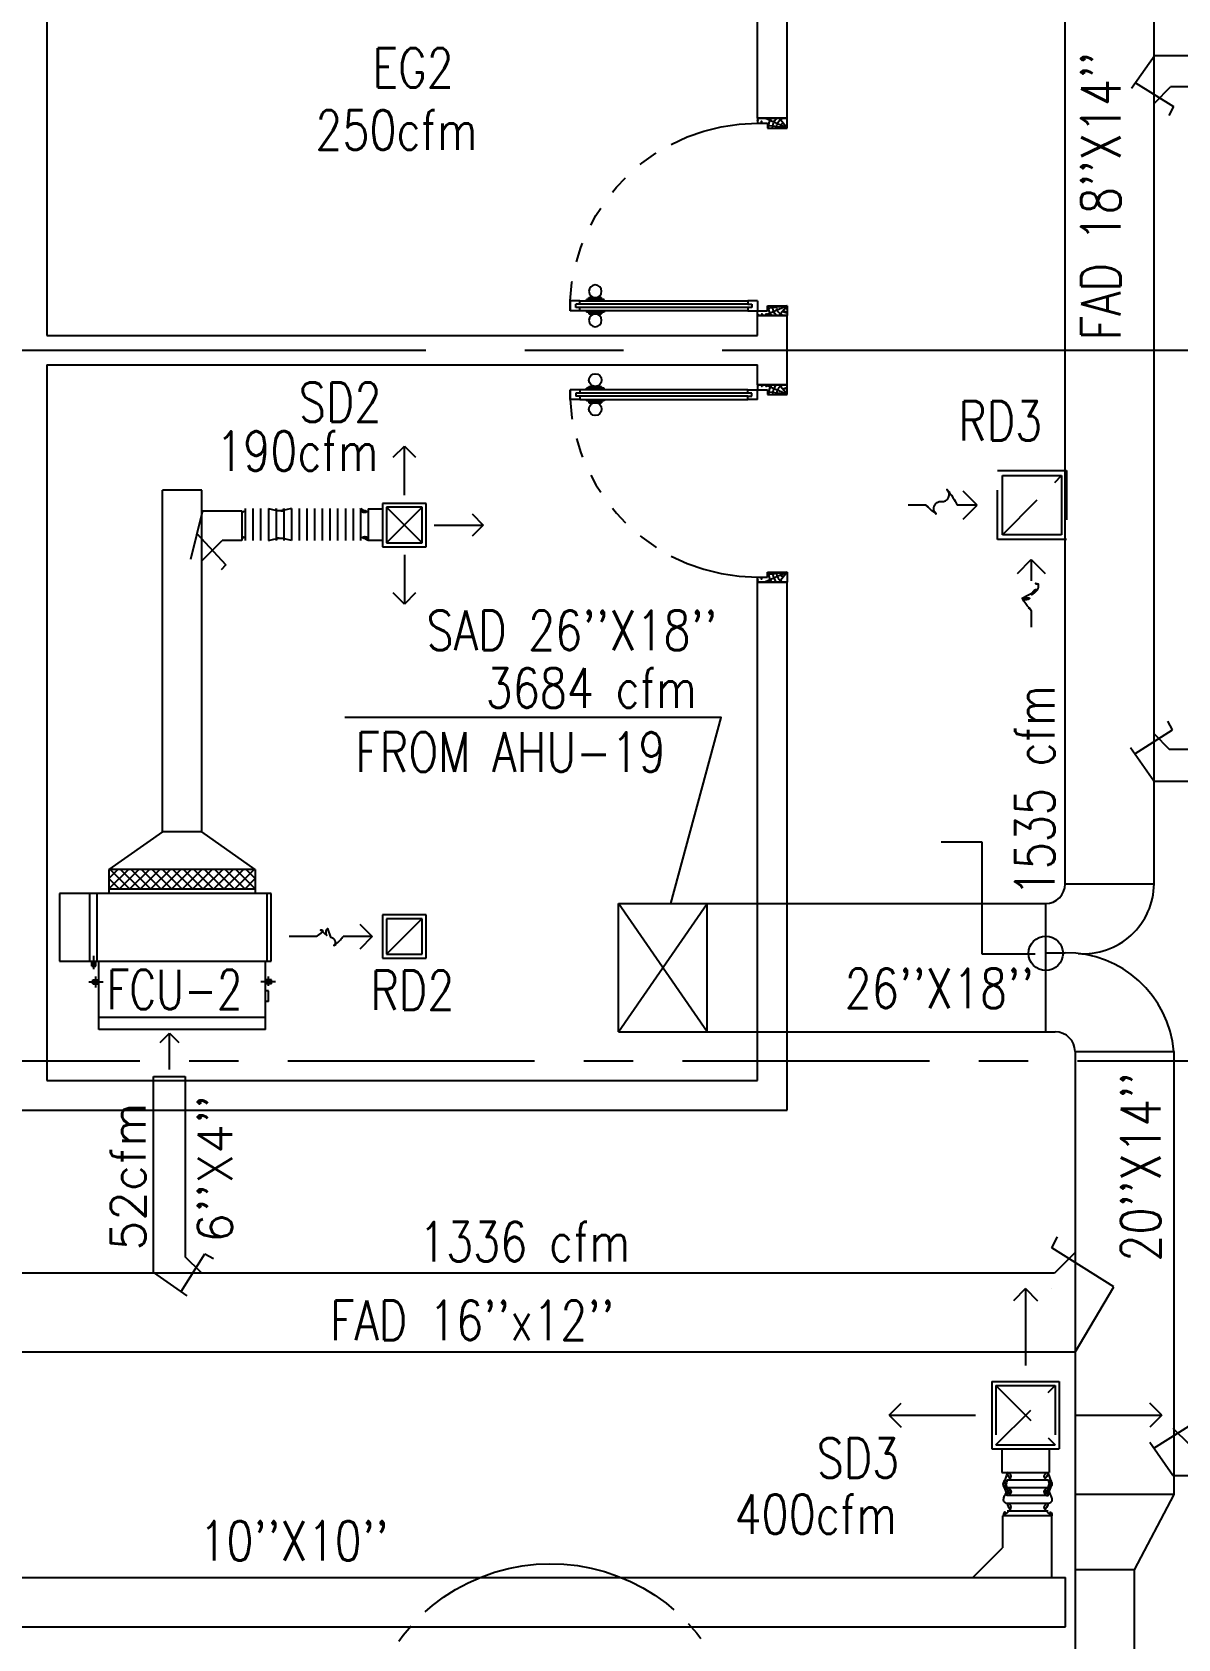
# Model space of a CAD drawing. Extents: x 417866200 to 417866302, y 43498034 to 43498122.
# Drawn here: x 417866229.09 to 417866234.89, y 43498078.33 to 43498086.47 of the extents above; entities that cross this region are included whole.
import ezdxf

# ---------------------------------------------------------------- set-up
doc = ezdxf.new("R2010")
doc.units = 0
doc.header["$MEASUREMENT"] = 0
for name, pattern in [('CENTER', [2, 1.25, -0.25, 0.25, -0.25]), ('CENTERX2', [4, 2.5, -0.5, 0.5, -0.5]), ('HIDDEN', [0.375, 0.25, -0.125])]:
    doc.linetypes.add(name, pattern=pattern)
doc.layers.get('0').update_dxf_attribs({"linetype": 'CONTINUOUS'})
for name, color, linetype in [('AXES', 11, 'CENTERX2'), ('AXES1', 11, 'CENTER'), ('DOOR', 9, 'CONTINUOUS'), ('DUCT', 6, 'CONTINUOUS'), ('FCU', 6, 'CONTINUOUS'), ('M-AC-FLEX', 7, 'CONTINUOUS'), ('M-EGU.', 2, 'CONTINUOUS'), ('M-TEXT', 2, 'CONTINUOUS'), ('TEXT-A', 2, 'CONTINUOUS'), ('WALL', 9, 'CONTINUOUS')]:
    doc.layers.add(name, color=color, linetype=linetype)
doc.styles.add('ROMANS', font='ROMANS.shx', dxfattribs={"width": 0.6})

# ---------------------------------------------------------------- blocks, each defined once
blk = doc.blocks.new('DOOR-10')
at = {"layer": 'DOOR', "color": 0, "linetype": 'ByBlock'}
for p, q in [((-25.7, 1100), (-75.7, 1100)), ((-75.7, 1100), (-25.7, 1100)), ((-75.7, 1050), (-75.7, 1100)), ((-42.7, 1070), (-58.7, 1070)), ((-58.7, 1050), (-58.7, 1070)), ((-42.7, 1050), (-42.7, 1070)), ((-25.7, 1050), (-25.7, 1100)), ((-82.9, 1005), (-91.9, 1005)), ((-91.9, 1005), (-91.9, 940.2)), ((-75.7, 1017.6), (-82.9, 1017.6)), ((-82.9, 927.6), (-82.9, 1017.6)), ((-82.9, 1005), (-82.9, 940.2)), ((-58.7, 1050), (-75.7, 1050)), ((-25.7, 1050), (-42.7, 1050)), ((-25.7, 1017.6), (-18.5, 1017.6)), ((-18.5, 927.6), (-18.5, 1017.6)), ((-18.5, 1005), (-9.5, 1005)), ((-18.5, 1005), (-18.5, 940.2)), ((-9.5, 1005), (-9.5, 940.2)), ((-82.9, 940.2), (-91.9, 940.2)), ((-75.7, 927.6), (-82.9, 927.6)), ((-25.7, 927.6), (-18.5, 927.6)), ((-18.5, 940.2), (-9.5, 940.2)), ((-75.7, 200), (-58.7, 200)), ((-75.7, 150), (-75.7, 200)), ((-58.7, 200), (-58.7, 180)), ((-58.7, 180), (-42.7, 180)), ((-42.7, 200), (-25.7, 200)), ((-42.7, 180), (-42.7, 200)), ((-25.7, 200), (-25.7, 150)), ((-1000.7, 0), (-1000.7, 150)), ((-1000.7, 150), (-975.7, 150)), ((-1000.7, 150), (-1000.7, 0)), ((-975.7, 150), (-975.7, 100)), ((-975.7, 100), (-950.7, 100)), ((-950.7, 100), (-950.7, 0)), ((-75.7, 150), (-25.7, 150)), ((-50.7, 100), (-50.7, 0)), ((-25.7, 100), (-50.7, 100)), ((-0.7, 150), (-25.7, 150)), ((-25.7, 150), (-25.7, 100)), ((-950.7, 0), (-1000.7, 0)), ((-50.7, 0), (-0.7, 0))]:
    blk.add_line(p, q, dxfattribs=at)
at = {"layer": 'DOOR', "linetype": 'ByBlock'}
for p, q in [((-75.7, 1050), (-75.7, 200)), ((-58.7, 200), (-58.7, 1050)), ((-42.7, 200), (-42.7, 1050)), ((-25.7, 200), (-25.7, 1050))]:
    blk.add_line(p, q, dxfattribs=at)
at = {"layer": 'DOOR', "color": 9, "linetype": 'ByBlock'}
for p, q in [((-950.7, 0), (-1000.7, 113.7)), ((-950.7, 0), (-964.1, 100)), ((-50.7, 0), (-0.7, 113.7)), ((-50.7, 0), (-37.3, 100)), ((-0.7, 0), (-0.7, 150)), ((-950.7, 0), (-1000.7, 40.1)), ((-50.7, 0), (-0.7, 40.1))]:
    blk.add_line(p, q, dxfattribs=at)
at = {"layer": 'DOOR', "color": 0, "linetype": 'ByBlock'}
for centre in [(-124.2, 972.6), (22.8, 972.6)]:
    blk.add_circle(centre, 32.4, dxfattribs=at)
at = {"layer": 'DOOR', "linetype": 'HIDDEN', "ltscale": 0.5}
blk.add_arc((-23.4, 149.1), 952.3, 93.14816, 179.94816, dxfattribs=at)
at = {"layer": 'DOOR', "color": 9, "linetype": 'ByBlock'}
for centre, radius, start, end in [((-950.7, 0), 154.4, 103.71423, 108.89471), ((-950.7, 0), 134.4, 100.71998, 111.84015), ((-950.7, 0), 94.4, 90, 121.98181), ((-50.7, 0), 94.4, 58.01819, 90), ((-50.7, 0), 134.4, 68.15985, 79.28002), ((-50.7, 0), 114.4, 64.08384, 77.37743), ((-50.7, 0), 154.4, 71.10529, 76.28577), ((-950.7, 0), 74.4, 90, 132.22357), ((-950.7, 0), 54.4, 90, 156.79262), ((-950.7, 0), 34.4, 90, 180), ((-950.7, 0), 14.4, 90, 180), ((-50.7, 0), 74.4, 47.77643, 90), ((-50.7, 0), 54.4, 23.20738, 90), ((-50.7, 0), 34.4, 0, 90), ((-50.7, 0), 14.4, 0, 90)]:
    blk.add_arc(centre, radius, start, end, dxfattribs=at)
blk = doc.blocks.new('*X23')
at = {"color": 0}
for p, q in [((16890.5, -2466.6), (16943.5, -2413.6)), ((16890.5, -2519.6), (16990.5, -2419.6)), ((16990.5, -2512.5), (16891.6, -2413.6)), ((16990.5, -2459.4), (16944.6, -2413.6)), ((16990.5, -2565.5), (16890.5, -2465.5)), ((16890.5, -2572.6), (16990.5, -2472.6)), ((16990.5, -2618.5), (16890.5, -2518.5)), ((16890.5, -2625.7), (16990.5, -2525.7)), ((16990.5, -2671.6), (16890.5, -2571.6)), ((16890.5, -2678.7), (16990.5, -2578.7)), ((16990.5, -2724.6), (16890.5, -2624.6)), ((16890.5, -2731.7), (16990.5, -2631.7)), ((16990.5, -2777.6), (16890.5, -2677.6)), ((16890.5, -2784.8), (16990.5, -2684.8)), ((16990.5, -2830.7), (16890.5, -2730.7)), ((16890.5, -2837.8), (16990.5, -2737.8)), ((16990.5, -2883.7), (16890.5, -2783.7)), ((16890.5, -2890.8), (16990.5, -2790.8)), ((16990.5, -2936.7), (16890.5, -2836.7)), ((16890.5, -2943.9), (16990.5, -2843.9)), ((16990.5, -2989.8), (16890.5, -2889.8)), ((16890.5, -2996.9), (16990.5, -2896.9)), ((16990.5, -3042.8), (16890.5, -2942.8)), ((16890.5, -3049.9), (16990.5, -2949.9)), ((16990.5, -3095.8), (16890.5, -2995.8)), ((16890.5, -3103), (16990.5, -3003)), ((16990.5, -3148.9), (16890.5, -3048.9)), ((16891.5, -3154.9), (16990.5, -3056)), ((16943.5, -3154.9), (16890.5, -3101.9)), ((16944.6, -3154.9), (16990.5, -3109))]:
    blk.add_line(p, q, dxfattribs=at)
blk = doc.blocks.new('WHE06')
at = {"color": 3}
for p, q in [((689, 621.5), (346.1, 621.5)), ((346.1, 621.5), (346.1, 469.1)), ((689, 469.1), (689, 621.5)), ((60.3, -422.2), (60.3, 422.2)), ((212.3, 437.2), (269.1, 437.2)), ((232.1, 452.2), (232.1, 422.2)), ((232.1, 452.2), (252.1, 452.2)), ((242.1, 472.2), (242.1, 399.5)), ((252.1, 452.2), (252.1, 422.2)), ((305, 447.6), (373.3, 447.6)), ((321.1, 457.6), (321.1, 437.6)), ((321.1, 457.6), (346.1, 457.6)), ((321.1, 437.6), (346.1, 437.6)), ((346.1, 430.4), (689, 430.4)), ((811.2, 370.7), (689, 370.7)), ((711.2, -370.7), (711.2, 370.7)), ((811.2, -370.7), (811.2, 370.7)), ((242.1, -472.2), (242.1, -399.5)), ((811.2, -370.7), (689, -370.7)), ((141.6, -437.2), (141.6, -422.2)), ((141.6, -437.2), (196.6, -437.2)), ((196.6, -437.2), (196.6, -422.2)), ((221.4, -437.2), (269.1, -437.2)), ((232.1, -452.2), (232.1, -422.2)), ((232.1, -452.2), (252.1, -452.2)), ((252.1, -452.2), (252.1, -422.2)), ((346.1, -430.4), (689, -430.4))]:
    blk.add_line(p, q, dxfattribs=at)
at = {"color": 6}
for p, q in [((0, -422.2), (0, 422.2)), ((0, 422.2), (346.1, 422.2)), ((346.1, 469.1), (346.1, -450.8)), ((689, 469.1), (346.1, 469.1)), ((689, -450.8), (689, 469.1)), ((0, -422.2), (346.1, -422.2)), ((346.1, -450.8), (689, -450.8))]:
    blk.add_line(p, q, dxfattribs=at)
at = {"color": 11}
blk.add_blockref('*X23', (-16179.3, 2784.3), dxfattribs=at)

msp = doc.modelspace()

# ---------------------------------------------------------------- linework, layer by layer
at = {"layer": 'AXES'}
msp.add_line((417866200.584, 43498084.857), (417866268.624, 43498084.857), dxfattribs=at)
at = {"layer": 'AXES1'}
msp.add_line((417866210.384, 43498081.257), (417866267.7882, 43498081.257), dxfattribs=at)
at = {"layer": 'DUCT', "linetype": 'ByBlock'}
for p, q in [((417866234.772, 43498082.154), (417866234.772, 43498091.2012)), ((417866234.322, 43498082.154), (417866234.322, 43498091.1512)), ((417866229.7488, 43498082.418), (417866229.7488, 43498084.1482)), ((417866229.9488, 43498084.1482), (417866229.7488, 43498084.1482)), ((417866229.9488, 43498082.418), (417866229.9488, 43498084.1482)), ((417866229.952, 43498084.0434), (417866229.8912, 43498083.7972)), ((417866229.952, 43498084.0434), (417866230.152, 43498084.0434)), ((417866230.152, 43498084.0434), (417866230.152, 43498083.8934)), ((417866229.9235, 43498083.9279), (417866230.0701, 43498083.77)), ((417866229.952, 43498083.7934), (417866230.052, 43498083.8934)), ((417866230.152, 43498083.8934), (417866230.052, 43498083.8934)), ((417866230.0701, 43498083.77), (417866230.0468, 43498083.7442)), ((417866230.0701, 43498083.77), (417866230.0701, 43498083.77)), ((417866229.7488, 43498082.418), (417866229.4781, 43498082.2272)), ((417866229.9488, 43498082.418), (417866229.7488, 43498082.418)), ((417866230.2195, 43498082.2272), (417866229.9488, 43498082.418)), ((417866233.9019, 43498082.3648), (417866233.693, 43498082.3648)), ((417866233.9019, 43498081.7975), (417866233.9019, 43498082.3648)), ((417866234.322, 43498082.154), (417866234.772, 43498082.154)), ((417866232.0585, 43498082.054), (417866234.222, 43498082.054)), ((417866232.0585, 43498081.404), (417866232.5085, 43498082.054)), ((417866232.0585, 43498081.404), (417866232.0585, 43498082.054)), ((417866232.5085, 43498081.404), (417866232.5085, 43498082.054)), ((417866234.222, 43498082.054), (417866234.222, 43498081.404)), ((417866234.1695, 43498081.7975), (417866233.9019, 43498081.7975)), ((417866234.222, 43498081.804), (417866234.322, 43498081.804)), ((417866232.0585, 43498081.404), (417866234.272, 43498081.404)), ((417866234.372, 43498081.304), (417866234.872, 43498081.304)), ((417866234.372, 43498081.304), (417866234.372, 43498075.9354)), ((417866234.872, 43498081.304), (417866234.872, 43498079.0609)), ((417866234.2672, 43498080.1817), (417866218.5271, 43498080.1817)), ((417866234.372, 43498079.7817), (417866225.0892, 43498079.7817)), ((417866234.872, 43498079.0609), (417866234.372, 43498079.0609)), ((417866234.872, 43498079.0609), (417866234.672, 43498078.6795)), ((417866234.672, 43498078.6795), (417866234.372, 43498078.6795)), ((417866234.672, 43498078.6795), (417866234.672, 43498075.9354)), ((417866227.1, 43498078.6404), (417866234.3241, 43498078.6404)), ((417866234.3241, 43498078.3904), (417866234.3241, 43498078.6404)), ((417866227.1, 43498078.3904), (417866234.3241, 43498078.3904))]:
    msp.add_line(p, q, dxfattribs=at)
at = {"layer": 'DUCT'}
for p, q in [((417866234.7754, 43498086.3504), (417866234.6578, 43498086.1824)), ((417866234.7754, 43498086.3504), (417866236.0823, 43498086.3504)), ((417866234.6784, 43498086.2119), (417866234.8699, 43498086.0917)), ((417866234.7754, 43498086.1104), (417866234.8554, 43498086.1904)), ((417866236.0823, 43498086.1904), (417866234.8554, 43498086.1904)), ((417866234.8699, 43498086.0917), (417866234.8469, 43498086.0466)), ((417866234.8699, 43498086.0917), (417866234.8699, 43498086.0917)), ((417866234.8656, 43498082.9333), (417866234.8426, 43498082.9784)), ((417866234.6742, 43498082.8131), (417866234.8656, 43498082.9333)), ((417866234.7712, 43498082.9146), (417866234.8512, 43498082.8346)), ((417866234.8656, 43498082.9333), (417866234.8656, 43498082.9333)), ((417866234.7712, 43498082.6746), (417866234.6536, 43498082.8426)), ((417866236.0823, 43498082.8346), (417866234.8512, 43498082.8346)), ((417866234.7712, 43498082.6746), (417866236.0823, 43498082.6746)), ((417866232.5085, 43498081.404), (417866232.0585, 43498082.054)), ((417866229.7046, 43498081.1786), (417866229.8646, 43498081.1786)), ((417866229.7046, 43498080.1853), (417866229.7046, 43498081.1786)), ((417866229.8646, 43498081.1786), (417866229.8646, 43498080.2653)), ((417866234.2539, 43498080.3098), (417866234.2827, 43498080.3662)), ((417866234.5686, 43498080.1124), (417866234.2539, 43498080.3098)), ((417866234.372, 43498080.2865), (417866234.2672, 43498080.1817)), ((417866229.8431, 43498080.0883), (417866229.9632, 43498080.2798)), ((417866229.9446, 43498080.1853), (417866229.8646, 43498080.2653)), ((417866229.9632, 43498080.2798), (417866230.0084, 43498080.2568)), ((417866229.9632, 43498080.2798), (417866229.9632, 43498080.2798)), ((417866229.7046, 43498080.1853), (417866229.8725, 43498080.0677)), ((417866234.2539, 43498080.105), (417866234.2539, 43498080.105)), ((417866234.372, 43498079.7817), (417866234.5686, 43498080.1124)), ((417866234.7708, 43498079.2954), (417866234.9623, 43498079.4155)), ((417866234.8678, 43498079.3969), (417866234.9478, 43498079.3169)), ((417866234.8678, 43498079.1569), (417866234.7502, 43498079.3248)), ((417866234.8678, 43498079.1569), (417866236.0823, 43498079.1569)), ((417866234.005, 43498078.9523), (417866234.005, 43498078.7904)), ((417866234.255, 43498078.9523), (417866234.005, 43498078.9523)), ((417866234.255, 43498078.6404), (417866234.255, 43498078.9523)), ((417866233.855, 43498078.6404), (417866234.005, 43498078.7904))]:
    msp.add_line(p, q, dxfattribs=at)
at = {"layer": 'DUCT', "linetype": 'ByBlock'}
msp.add_circle((417866234.2239, 43498081.8019), 0.0871, dxfattribs=at)
for centre, radius, start, end in [((417866234.222, 43498082.154), 0.1, 270, 0), ((417866234.415, 43498082.1569), 0.3571, 265.63419, 359.52912), ((417866234.3291, 43498081.2592), 0.5448, 4.71321, 90.73942), ((417866234.272, 43498081.304), 0.1, 0, 90)]:
    msp.add_arc(centre, radius, start, end, dxfattribs=at)
at = {"layer": 'M-AC-FLEX', "color": 11}
for p, q in [((417866230.1684, 43498084.0546), (417866230.1684, 43498083.8931)), ((417866230.1684, 43498084.0546), (417866230.1684, 43498083.8931)), ((417866230.2074, 43498084.0546), (417866230.2074, 43498083.8931)), ((417866230.2075, 43498084.0546), (417866230.2075, 43498083.8931)), ((417866230.2075, 43498084.0546), (417866230.2075, 43498083.8931)), ((417866230.2465, 43498084.0546), (417866230.2465, 43498083.8931)), ((417866230.2855, 43498084.0546), (417866230.2855, 43498083.8931)), ((417866230.3245, 43498084.0546), (417866230.3245, 43498083.8931)), ((417866230.3245, 43498084.0546), (417866230.3245, 43498083.8931)), ((417866230.3635, 43498084.0546), (417866230.3635, 43498083.8931)), ((417866230.3635, 43498084.0546), (417866230.3635, 43498083.8931)), ((417866230.4025, 43498084.0546), (417866230.4025, 43498083.8931)), ((417866230.4415, 43498084.0546), (417866230.4415, 43498083.8931)), ((417866230.4805, 43498084.0546), (417866230.4805, 43498083.8931)), ((417866230.4806, 43498084.0546), (417866230.4806, 43498083.8931)), ((417866230.4806, 43498084.0546), (417866230.4806, 43498083.8931)), ((417866230.5196, 43498084.0546), (417866230.5196, 43498083.8931)), ((417866230.5196, 43498084.0546), (417866230.5196, 43498083.8931)), ((417866230.5586, 43498084.0546), (417866230.5586, 43498083.8931)), ((417866230.5976, 43498084.0546), (417866230.5976, 43498083.8931)), ((417866230.6366, 43498084.0546), (417866230.6366, 43498083.8931)), ((417866230.6756, 43498084.0546), (417866230.6756, 43498083.8931)), ((417866230.7146, 43498084.0546), (417866230.7146, 43498083.8931)), ((417866230.753, 43498084.0546), (417866230.753, 43498083.8931)), ((417866230.753, 43498084.0546), (417866230.753, 43498083.8931)), ((417866234.2357, 43498079.1329), (417866234.0282, 43498079.1329)), ((417866234.2357, 43498079.0939), (417866234.0282, 43498079.0939)), ((417866234.2357, 43498079.0549), (417866234.0282, 43498079.0549)), ((417866234.2357, 43498079.0159), (417866234.0282, 43498079.0159)), ((417866234.2357, 43498079.0159), (417866234.0282, 43498079.0159)), ((417866234.2357, 43498078.9769), (417866234.0282, 43498078.9769)), ((417866234.2357, 43498078.9769), (417866234.0282, 43498078.9769))]:
    msp.add_line(p, q, dxfattribs=at)
at = {"layer": 'M-AC-FLEX'}
for points in [[(417866230.152, 43498084.0354, 0.367678), (417866230.1684, 43498084.0546, -1), (417866230.2074, 43498084.0546)], [(417866230.2465, 43498084.0546, -1), (417866230.2075, 43498084.0546, 1), (417866230.1685, 43498084.0546)], [(417866230.3245, 43498084.0546, -1), (417866230.2855, 43498084.0546, 1), (417866230.2465, 43498084.0546)], [(417866230.2855, 43498084.0546, 1), (417866230.2465, 43498084.0546)], [(417866230.2855, 43498084.0546, 1), (417866230.3245, 43498084.0546, -1), (417866230.3635, 43498084.0546, 0.398489), (417866230.3819, 43498084.0351, 0.398489)], [(417866230.4025, 43498084.0546, -1), (417866230.3635, 43498084.0546, 1), (417866230.3245, 43498084.0546, -0.398489), (417866230.3061, 43498084.0351, -0.398489)], [(417866230.3635, 43498084.0546, 1), (417866230.4025, 43498084.0546, -1), (417866230.4415, 43498084.0546)], [(417866230.4025, 43498084.0546, -1), (417866230.4415, 43498084.0546)], [(417866230.4415, 43498084.0546, 1), (417866230.4805, 43498084.0546, -1), (417866230.5195, 43498084.0546)], [(417866230.5586, 43498084.0546, -1), (417866230.5196, 43498084.0546, 1), (417866230.4806, 43498084.0546)], [(417866230.6366, 43498084.0546, -1), (417866230.5976, 43498084.0546, 1), (417866230.5586, 43498084.0546)], [(417866230.5976, 43498084.0546, 1), (417866230.5586, 43498084.0546)], [(417866230.5976, 43498084.0546, 1), (417866230.6366, 43498084.0546, -1), (417866230.6756, 43498084.0546, 1), (417866230.7146, 43498084.0546, -1.018005), (417866230.753, 43498084.0546)], [(417866230.152, 43498083.9124, -0.367678), (417866230.1684, 43498083.8931, 1), (417866230.2074, 43498083.8931)], [(417866230.1684, 43498083.8931, 1.000001), (417866230.2074, 43498083.8931)], [(417866230.2465, 43498083.8931, 1), (417866230.2075, 43498083.8931, -1), (417866230.1685, 43498083.8931)], [(417866230.2075, 43498083.8931, -1.000001), (417866230.1685, 43498083.8931)], [(417866230.3245, 43498083.8931, 1), (417866230.2855, 43498083.8931, -1), (417866230.2465, 43498083.8931)], [(417866230.2855, 43498083.8931, -1), (417866230.3245, 43498083.8931, 1), (417866230.3635, 43498083.8931, -0.398489), (417866230.3819, 43498083.9126, -0.398489)], [(417866230.4025, 43498083.8931, 1), (417866230.3635, 43498083.8931, -1), (417866230.3245, 43498083.8931, 0.398489), (417866230.3061, 43498083.9126, 0.398489)], [(417866230.3635, 43498083.8931, -1), (417866230.4025, 43498083.8931, 1), (417866230.4415, 43498083.8931)], [(417866230.4415, 43498083.8931, -1), (417866230.4805, 43498083.8931, 1), (417866230.5195, 43498083.8931)], [(417866230.5586, 43498083.8931, 1), (417866230.5196, 43498083.8931, -1), (417866230.4806, 43498083.8931)], [(417866230.5196, 43498083.8931, -1.000001), (417866230.4806, 43498083.8931)], [(417866230.4806, 43498083.8931, 1.000001), (417866230.5196, 43498083.8931)], [(417866230.6366, 43498083.8931, 1), (417866230.5976, 43498083.8931, -1), (417866230.5586, 43498083.8931)], [(417866230.5976, 43498083.8931, -1), (417866230.6366, 43498083.8931, 1), (417866230.6756, 43498083.8931, -1), (417866230.7146, 43498083.8931, 1.018005), (417866230.753, 43498083.8931)], [(417866234.0282, 43498079.1719, -1), (417866234.0282, 43498079.1329, 1), (417866234.0282, 43498079.0939)], [(417866234.2357, 43498079.1719, 1), (417866234.2357, 43498079.1329, -1), (417866234.2357, 43498079.0939)], [(417866234.0282, 43498079.0549, 1), (417866234.0282, 43498079.0939, -1), (417866234.0282, 43498079.1329)], [(417866234.0282, 43498079.1329, 1.000001), (417866234.0282, 43498079.0939)], [(417866234.0282, 43498079.0939, -1.000001), (417866234.0282, 43498079.1329)], [(417866234.0282, 43498079.0939, -1), (417866234.0282, 43498079.0549, 1), (417866234.0282, 43498079.0159, -1), (417866234.0282, 43498078.9769, 0.008922), (417866234.0275, 43498078.9769, 0.008922)], [(417866234.2357, 43498079.0549, -1), (417866234.2357, 43498079.0939, 1), (417866234.2357, 43498079.1329)], [(417866234.2357, 43498079.0939, 1), (417866234.2357, 43498079.0549, -1), (417866234.2357, 43498079.0159, 1), (417866234.2357, 43498078.9769, -0.008922), (417866234.2364, 43498078.9769, -0.008922)], [(417866234.2357, 43498079.1329, -1), (417866234.2357, 43498079.0939)], [(417866234.2357, 43498079.0939, 1), (417866234.2357, 43498079.1329)], [(417866234.0094, 43498078.9523, -0.493552), (417866234.0282, 43498078.9769, 1), (417866234.0282, 43498079.0159, -0.008922), (417866234.0275, 43498079.0159)], [(417866234.2545, 43498078.9523, 0.493552), (417866234.2357, 43498078.9769, -1), (417866234.2357, 43498079.0159, 0.008922), (417866234.2364, 43498079.0159)]]:
    msp.add_lwpolyline(points, format="xyb", dxfattribs=at)
for centre, start, end in [((417866230.7725, 43498084.0546), 180, 331.56864), ((417866230.7725, 43498084.0546), 208.43136, 0), ((417866230.7725, 43498083.8931), 28.43137, 180.01777), ((417866230.7725, 43498083.8931), 28.43137, 180.01777), ((417866230.7725, 43498083.8931), 359.98223, 151.56863), ((417866230.7725, 43498083.8931), 359.98223, 151.56863)]:
    msp.add_arc(centre, 0.0195, start, end, dxfattribs=at)
at = {"layer": 'M-EGU.'}
for p, q in [((417866230.9179, 43498084.3145), (417866230.9745, 43498084.3711)), ((417866230.9745, 43498084.3711), (417866231.031, 43498084.3145)), ((417866230.9745, 43498084.1221), (417866230.9745, 43498084.3711)), ((417866234.0037, 43498083.9223), (417866234.0037, 43498084.2223)), ((417866234.0037, 43498084.2223), (417866234.3037, 43498084.2223)), ((417866234.3037, 43498084.2223), (417866234.3037, 43498083.9223)), ((417866233.8763, 43498084.0726), (417866233.8055, 43498084.1433)), ((417866230.792, 43498084.0534), (417866230.8645, 43498084.0534)), ((417866230.792, 43498084.0534), (417866230.792, 43498083.8944)), ((417866231.0845, 43498084.0811), (417866230.8645, 43498084.0811)), ((417866230.8645, 43498084.0811), (417866230.8645, 43498083.8611)), ((417866231.0845, 43498083.8611), (417866231.0845, 43498084.0811)), ((417866231.3179, 43498084.0276), (417866231.3744, 43498083.9711)), ((417866233.616, 43498084.0726), (417866233.5273, 43498084.0726)), ((417866233.8763, 43498084.0726), (417866233.7752, 43498084.0726)), ((417866233.8055, 43498084.0019), (417866233.8763, 43498084.0726)), ((417866231.1255, 43498083.9711), (417866231.3744, 43498083.9711)), ((417866231.3744, 43498083.9711), (417866231.3179, 43498083.9145)), ((417866230.792, 43498083.8944), (417866230.8645, 43498083.8944)), ((417866234.3037, 43498083.9223), (417866234.0037, 43498083.9223)), ((417866230.8645, 43498083.8611), (417866231.0845, 43498083.8611)), ((417866230.9745, 43498083.82), (417866230.9745, 43498083.5711)), ((417866234.0798, 43498083.7257), (417866234.1505, 43498083.7964)), ((417866234.1505, 43498083.7964), (417866234.2212, 43498083.7257)), ((417866234.1505, 43498083.7964), (417866234.1505, 43498083.6895)), ((417866230.9745, 43498083.5711), (417866230.9179, 43498083.6276)), ((417866231.031, 43498083.6276), (417866230.9745, 43498083.5711)), ((417866234.1505, 43498083.5392), (417866234.1505, 43498083.4532)), ((417866230.7484, 43498081.95), (417866230.812, 43498081.8864)), ((417866230.8845, 43498081.9774), (417866230.8845, 43498081.7974)), ((417866231.0645, 43498081.9774), (417866230.8845, 43498081.9774)), ((417866231.0645, 43498081.7974), (417866231.0645, 43498081.9774)), ((417866230.5298, 43498081.8864), (417866230.3915, 43498081.8864)), ((417866230.812, 43498081.8864), (417866230.6651, 43498081.8864)), ((417866230.812, 43498081.8864), (417866230.7484, 43498081.8227)), ((417866230.8845, 43498081.7974), (417866231.0645, 43498081.7974)), ((417866229.7374, 43498081.35), (417866229.7845, 43498081.3972)), ((417866229.7845, 43498081.3972), (417866229.8316, 43498081.35)), ((417866229.7845, 43498081.2133), (417866229.7845, 43498081.3972)), ((417866234.1209, 43498080.1035), (417866234.0598, 43498080.0424)), ((417866234.1209, 43498080.1035), (417866234.182, 43498080.0424)), ((417866234.1209, 43498080.1035), (417866234.1209, 43498079.7146)), ((417866233.9505, 43498079.6327), (417866233.9505, 43498079.2919)), ((417866233.9505, 43498079.6327), (417866234.2913, 43498079.6327)), ((417866234.2913, 43498079.6327), (417866234.2913, 43498079.2919)), ((417866233.4297, 43498079.4623), (417866233.4908, 43498079.5233)), ((417866234.8121, 43498079.4623), (417866234.751, 43498079.5233)), ((417866233.4297, 43498079.4623), (417866233.8685, 43498079.4623)), ((417866233.4297, 43498079.4623), (417866233.4908, 43498079.4012)), ((417866234.3733, 43498079.4623), (417866234.8121, 43498079.4623)), ((417866234.8121, 43498079.4623), (417866234.751, 43498079.4012)), ((417866233.9505, 43498079.2919), (417866234.2913, 43498079.2919)), ((417866234.0009, 43498079.2919), (417866234.0009, 43498079.1719)), ((417866234.2409, 43498079.2919), (417866234.2409, 43498079.1719)), ((417866234.0009, 43498079.1719), (417866234.2409, 43498079.1719))]:
    msp.add_line(p, q, dxfattribs=at)
at = {"layer": 'M-EGU.', "linetype": 'HIDDEN'}
for p, q in [((417866233.9787, 43498083.8973), (417866233.9787, 43498084.2473)), ((417866233.9787, 43498084.2473), (417866234.3287, 43498084.2473)), ((417866234.0037, 43498083.9223), (417866234.3037, 43498084.2223)), ((417866234.3287, 43498084.2473), (417866234.3287, 43498083.8973)), ((417866231.0645, 43498084.0611), (417866230.8845, 43498084.0611)), ((417866230.8845, 43498084.0611), (417866231.0645, 43498083.8811)), ((417866231.0645, 43498084.0611), (417866230.8845, 43498083.8811)), ((417866230.8845, 43498084.0611), (417866230.8845, 43498083.8811)), ((417866231.0645, 43498083.8811), (417866231.0645, 43498084.0611)), ((417866230.8845, 43498083.8811), (417866231.0645, 43498083.8811)), ((417866234.3287, 43498083.8973), (417866233.9787, 43498083.8973)), ((417866230.8645, 43498081.9974), (417866230.8645, 43498081.7774)), ((417866231.0845, 43498081.9974), (417866230.8645, 43498081.9974)), ((417866231.0845, 43498081.7774), (417866231.0845, 43498081.9974)), ((417866230.8845, 43498081.7974), (417866231.0645, 43498081.9774)), ((417866230.8645, 43498081.7774), (417866231.0845, 43498081.7774)), ((417866233.9705, 43498079.6127), (417866234.2713, 43498079.3119)), ((417866233.9705, 43498079.3119), (417866234.2713, 43498079.6127)), ((417866233.9705, 43498079.6127), (417866233.9705, 43498079.3119)), ((417866233.9705, 43498079.6127), (417866234.2713, 43498079.6127)), ((417866234.2713, 43498079.6127), (417866234.2713, 43498079.3119)), ((417866233.9705, 43498079.3119), (417866234.2713, 43498079.3119))]:
    msp.add_line(p, q, dxfattribs=at)
at = {"layer": 'M-EGU.'}
for points in [[(417866233.616, 43498084.0726, -0.1324), (417866233.6382, 43498084.0404, -0.15664), (417866233.669, 43498084.0278, -0.736612), (417866233.6943, 43498084.0907, 0.774232), (417866233.7221, 43498084.1515, 0.203349), (417866233.7643, 43498084.1241, 0.193808), (417866233.7752, 43498084.0726)], [(417866234.1505, 43498083.5392, 0.187862), (417866234.1136, 43498083.562, 0.202645), (417866234.1037, 43498083.6011, 0.616915), (417866234.1539, 43498083.6173, -0.668708), (417866234.2011, 43498083.6365, -0.194285), (417866234.1868, 43498083.6724, -0.186051), (417866234.1505, 43498083.6895)], [(417866230.5298, 43498081.8864, 0.187862), (417866230.5503, 43498081.9195, 0.202645), (417866230.5855, 43498081.9284, 0.616915), (417866230.6001, 43498081.8833, -0.668708), (417866230.6173, 43498081.8409, -0.194285), (417866230.6496, 43498081.8537, -0.186051), (417866230.6651, 43498081.8864)]]:
    msp.add_lwpolyline(points, format="xyb", dxfattribs=at)
at = {"layer": 'M-TEXT', "color": 4}
msp.add_lwpolyline([(417866232.3237, 43498082.054), (417866232.5796, 43498082.9973), (417866230.6733, 43498082.9973)], dxfattribs=at)
at = {"layer": 'WALL'}
for p, q in [((417866232.914, 43498086.032), (417866232.914, 43498088.707)), ((417866229.164, 43498088.557), (417866229.164, 43498084.932)), ((417866232.764, 43498086.032), (417866232.764, 43498088.557)), ((417866232.764, 43498086.032), (417866232.914, 43498086.032)), ((417866232.764, 43498085.032), (417866232.914, 43498085.032)), ((417866232.764, 43498084.932), (417866232.764, 43498085.032)), ((417866232.914, 43498084.682), (417866232.914, 43498085.032)), ((417866229.164, 43498084.932), (417866232.764, 43498084.932)), ((417866229.164, 43498084.782), (417866229.164, 43498081.157)), ((417866229.164, 43498084.782), (417866232.764, 43498084.782)), ((417866232.764, 43498084.682), (417866232.764, 43498084.782)), ((417866232.764, 43498084.682), (417866232.914, 43498084.682)), ((417866232.764, 43498083.682), (417866232.914, 43498083.682)), ((417866232.764, 43498081.157), (417866232.764, 43498083.682)), ((417866232.914, 43498081.007), (417866232.914, 43498083.682)), ((417866229.164, 43498081.157), (417866232.764, 43498081.157)), ((417866229.014, 43498081.007), (417866232.914, 43498081.007))]:
    msp.add_line(p, q, dxfattribs=at)

# ---------------------------------------------------------------- block references
at = {"layer": 'DOOR', "color": 0, "linetype": 'ByBlock', "ltscale": 0.3, "yscale": 0.001000002026557922, "zscale": 0.001}
for p, xscale, rotation in [((417866232.914, 43498085.0313), -0.001000002026557922, 90), ((417866232.914, 43498084.6827), 0.001000002026557922, 90), ((417866231.7397, 43498077.9069), -0.0009999871253967285, 180)]:
    msp.add_blockref('DOOR-10', p, dxfattribs=dict(at, xscale=xscale, rotation=rotation))
at = {"layer": 'FCU', "linetype": 'ByBlock', "xscale": 0.001000002026557922, "yscale": 0.001000002026557922, "zscale": 0.001, "rotation": 90}
msp.add_blockref('WHE06', (417866229.8488, 43498081.416), dxfattribs=at)

# ---------------------------------------------------------------- texts
at = {"layer": 'M-TEXT', "style": 'ROMANS'}
for s, width, p in [('EG2', 0.8, (417866230.8132, 43498086.1869)), ('250cfm', 0.8, (417866230.5233, 43498085.8723)), ('SD2', 0.8, (417866230.4402, 43498084.4939)), ('RD3', 0.8, (417866233.7805, 43498084.399)), ('190cfm', 0.8, (417866230.0212, 43498084.2461)), ("SAD 26''X18''", 0.8, (417866231.0871, 43498083.338)), ('3684 cfm', 0.8, (417866231.3863, 43498083.0457)), ('FROM AHU-19', 0.8, (417866230.7272, 43498082.7219)), ('FCU-2', 0.75, (417866229.4662, 43498081.5186)), ('RD2', 0.8, (417866230.8029, 43498081.5151)), (" 26''X18''", 0.8, (417866233.095, 43498081.5245)), ('1336 cfm', 0.8, (417866231.0488, 43498080.2418)), ("FAD 16''x12''", 0.8, (417866230.5986, 43498079.8426)), ('SD3', 0.8, (417866233.0632, 43498079.1453)), ('400cfm', 0.8, (417866232.647, 43498078.861))]:
    msp.add_text(s, height=0.2, dxfattribs=dict(at, width=width)).set_placement(p)
at = {"layer": 'M-TEXT', "style": 'ROMANS', "width": 0.8}
for s, p in [("FAD 18''X14''", (417866234.6026, 43498084.9074)), ('1535 cfm', (417866234.2684, 43498082.0903)), ("20''X14''", (417866234.8047, 43498080.24))]:
    msp.add_text(s, height=0.2, rotation=90, dxfattribs=at).set_placement(p)
at = {"layer": 'M-TEXT', "style": 'ROMANS'}
for s, p in [('52cfm', (417866229.6625, 43498080.2969)), ("6''X4''", (417866230.1031, 43498080.3361))]:
    msp.add_text(s, height=0.175, rotation=90, dxfattribs=at).set_placement(p)
at = {"layer": 'TEXT-A', "linetype": 'ByBlock', "style": 'ROMANS', "width": 0.8}
msp.add_text("10''X10''", height=0.2, dxfattribs=at).set_placement((417866229.9356, 43498078.7261))

doc.saveas('drawing.dxf')
